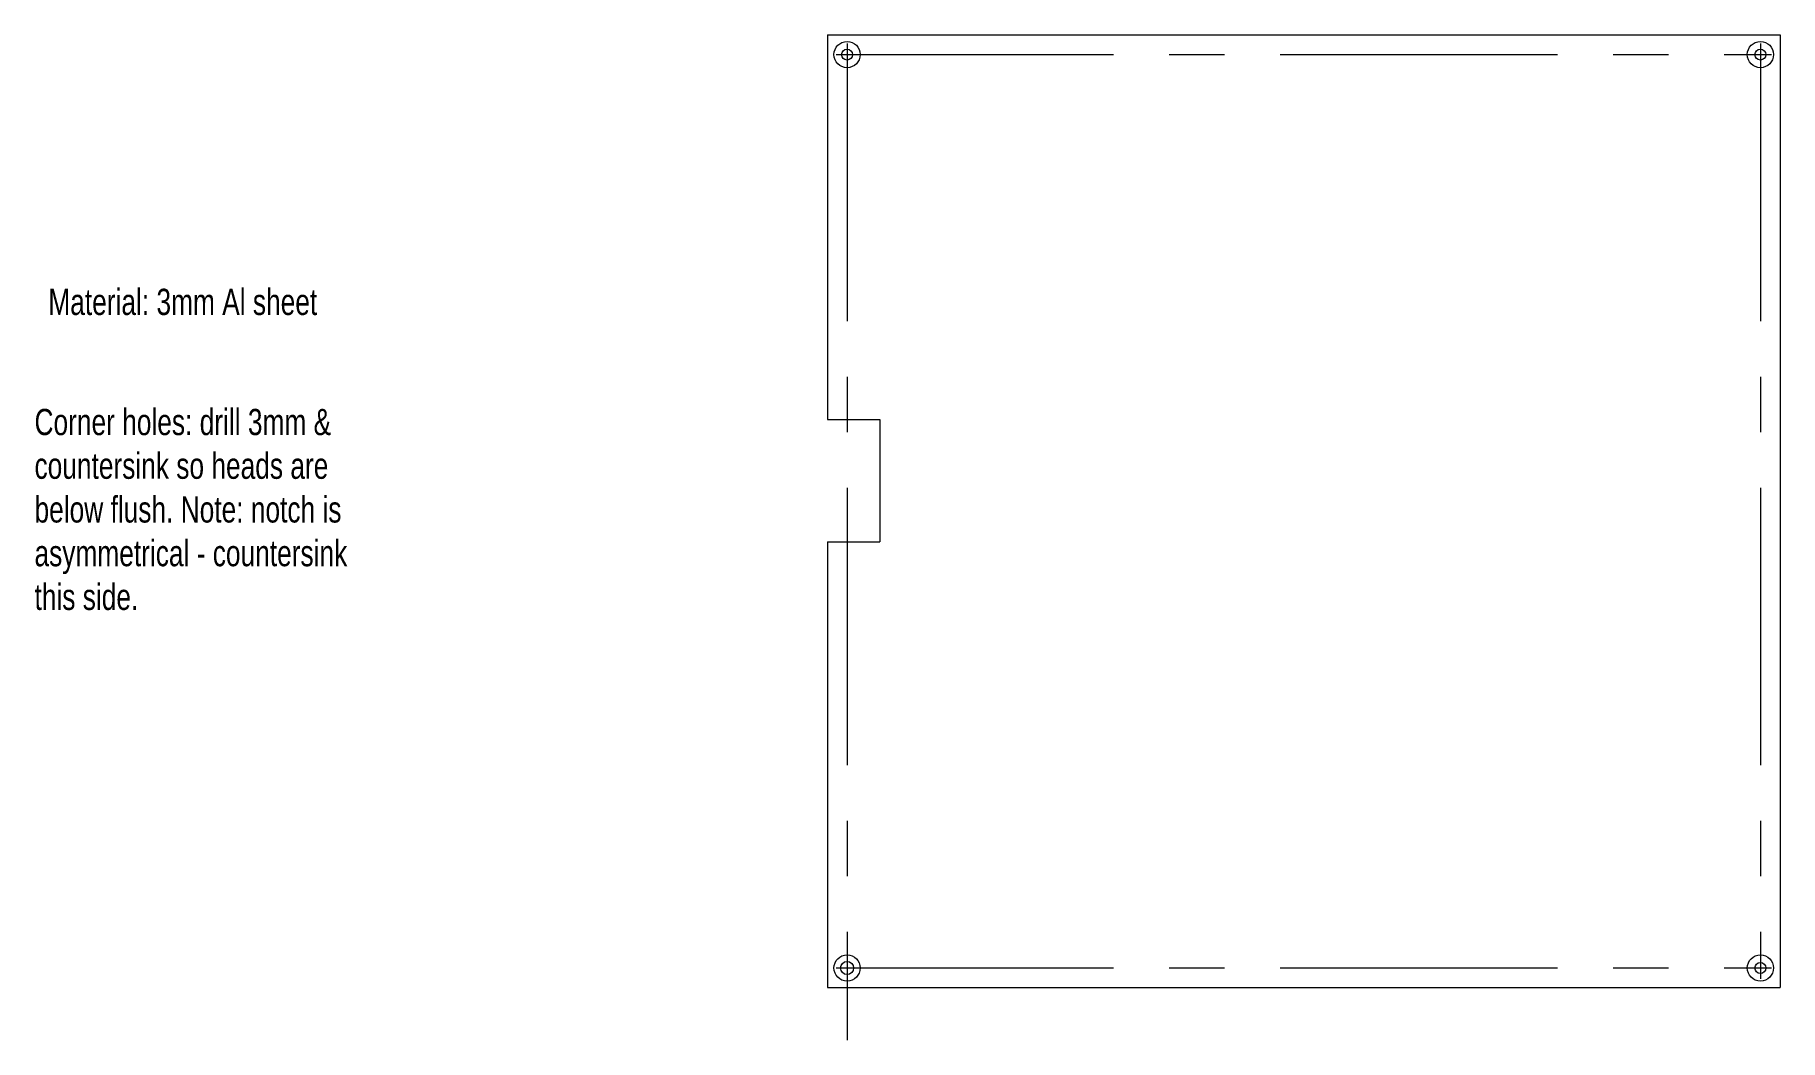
# Model space of a CAD drawing. Header units: millimetres. Extents: x -173 to 226, y -49 to 181.
import ezdxf

# ---------------------------------------------------------------- set-up
doc = ezdxf.new("R2010")
doc.units = ezdxf.units.MM
doc.linetypes.add('CENTERX2', pattern=[101.6, 63.5, -12.7, 12.7, -12.7])
for name, color, linetype, lineweight in [('centres', 7, 'CONTINUOUS', 0), ('dimensions', 7, 'CONTINUOUS', 0), ('heat-spreader', 7, 'CONTINUOUS', 0)]:
    doc.layers.add(name, color=color, linetype=linetype, lineweight=lineweight)
doc.styles.get("Standard").update_dxf_attribs({"font": 'txt', "width": 0.75})

msp = doc.modelspace()

# ---------------------------------------------------------------- linework, layer by layer
at = {"layer": 'centres', "linetype": 'CENTERX2'}
for p, q in [((10, 176.5), (224, 176.5)), ((12.5, 179), (12.5, -49)), ((221.5, 179), (221.5, -35)), ((10, -32.5), (224, -32.5))]:
    msp.add_line(p, q, dxfattribs=at)
at = {"layer": 'heat-spreader'}
for p, q in [((8, 181), (226, 181)), ((8, 181), (8, 93)), ((226, 181), (226, -37)), ((8, 93), (20, 93)), ((8, 65), (8, -37)), ((8, 65), (20, 65)), ((8, -37), (226, -37))]:
    msp.add_line(p, q, dxfattribs=at)
at = {"layer": 'heat-spreader', "lineweight": 13}
msp.add_line((20, 93), (20, 65), dxfattribs=at)
at = {"layer": 'heat-spreader'}
for centre, radius in [((12.5, 176.5), 3), ((221.5, 176.5), 3), ((12.5, -32.5), 3), ((12.5, -32.5), 1.5), ((221.5, -32.5), 3)]:
    msp.add_circle(centre, radius, dxfattribs=at)
at = {"layer": 'heat-spreader', "linetype": 'CONTINUOUS'}
for centre in [(12.5, 176.5), (221.5, 176.5), (221.5, -32.5)]:
    msp.add_circle(centre, 1.25, dxfattribs=at)

# ---------------------------------------------------------------- texts
at = {"layer": 'dimensions', "char_height": 6, "width": 100, "attachment_point": 1}
for s, insert in [('Material:\\~3mm\\~Al\\~sheet', (-170.28, 122.91)), ('Corner\\~holes:\\~drill\\~3mm\\~&\\Pcountersink\\~so\\~heads\\~are\\Pbelow\\~flush.\\~Note:\\~notch\\~is\\Pasymmetrical\\~-\\~countersink\\Pthis\\~side.', (-173.44, 95.43))]:
    msp.add_mtext(s, dxfattribs=dict(at, insert=insert))

doc.saveas('drawing.dxf')
